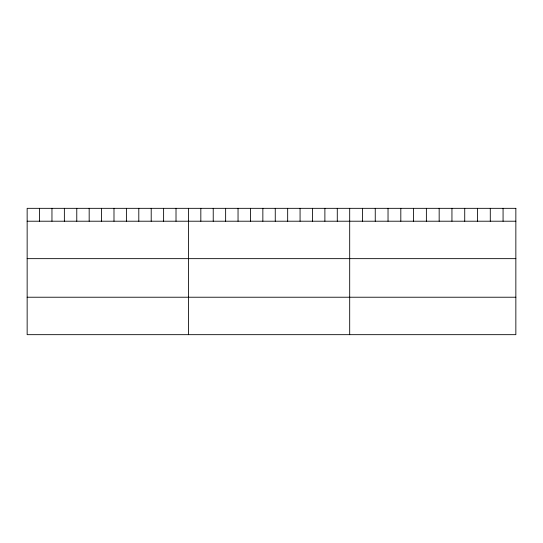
<?xml version="1.0" encoding="UTF-8"?>
<svg xmlns="http://www.w3.org/2000/svg" width="543" height="543" viewBox="0 0 543 543"><rect width="100%" height="100%" fill="white"/><g stroke="black" fill="none" stroke-linecap="round" stroke-linejoin="round"><path stroke-width="0.81" d="M27.15 221.211L515.85 221.211M27.15 258.651L515.85 258.651M27.15 297.225L515.85 297.225M503.069 208.329L503.069 221.211M490.288 208.329L490.288 221.211M477.507 208.329L477.507 221.211M464.727 208.329L464.727 221.211M451.946 208.329L451.946 221.211M439.165 208.329L439.165 221.211M426.377 208.329L426.377 221.211M413.596 208.329L413.596 221.211M400.815 208.329L400.815 221.211M388.035 208.329L388.035 221.211M375.254 208.329L375.254 221.211M362.473 208.329L362.473 221.211M349.692 208.329L349.692 334.671M337.284 208.329L337.284 221.211M324.884 208.329L324.884 221.211M312.476 208.329L312.476 221.211M300.069 208.329L300.069 221.211M287.668 208.329L287.668 221.211M275.26 208.329L275.26 221.211M262.853 208.329L262.853 221.211M250.445 208.329L250.445 221.211M238.044 208.329L238.044 221.211M225.637 208.329L225.637 221.211M213.229 208.329L213.229 221.211M200.829 208.329L200.829 221.211M188.421 208.329L188.421 334.671M176.013 208.329L176.013 221.211M163.613 208.329L163.613 221.211M151.205 208.329L151.205 221.211M138.798 208.329L138.798 221.211M126.397 208.329L126.397 221.211M113.989 208.329L113.989 221.211M101.582 208.329L101.582 221.211M89.174 208.329L89.174 221.211M76.773 208.329L76.773 221.211M64.366 208.329L64.366 221.211M51.958 208.329L51.958 221.211M39.558 208.329L39.558 221.211M515.85 208.329L27.15 208.329L27.15 334.671L515.85 334.671L515.85 208.329"/></g></svg>
